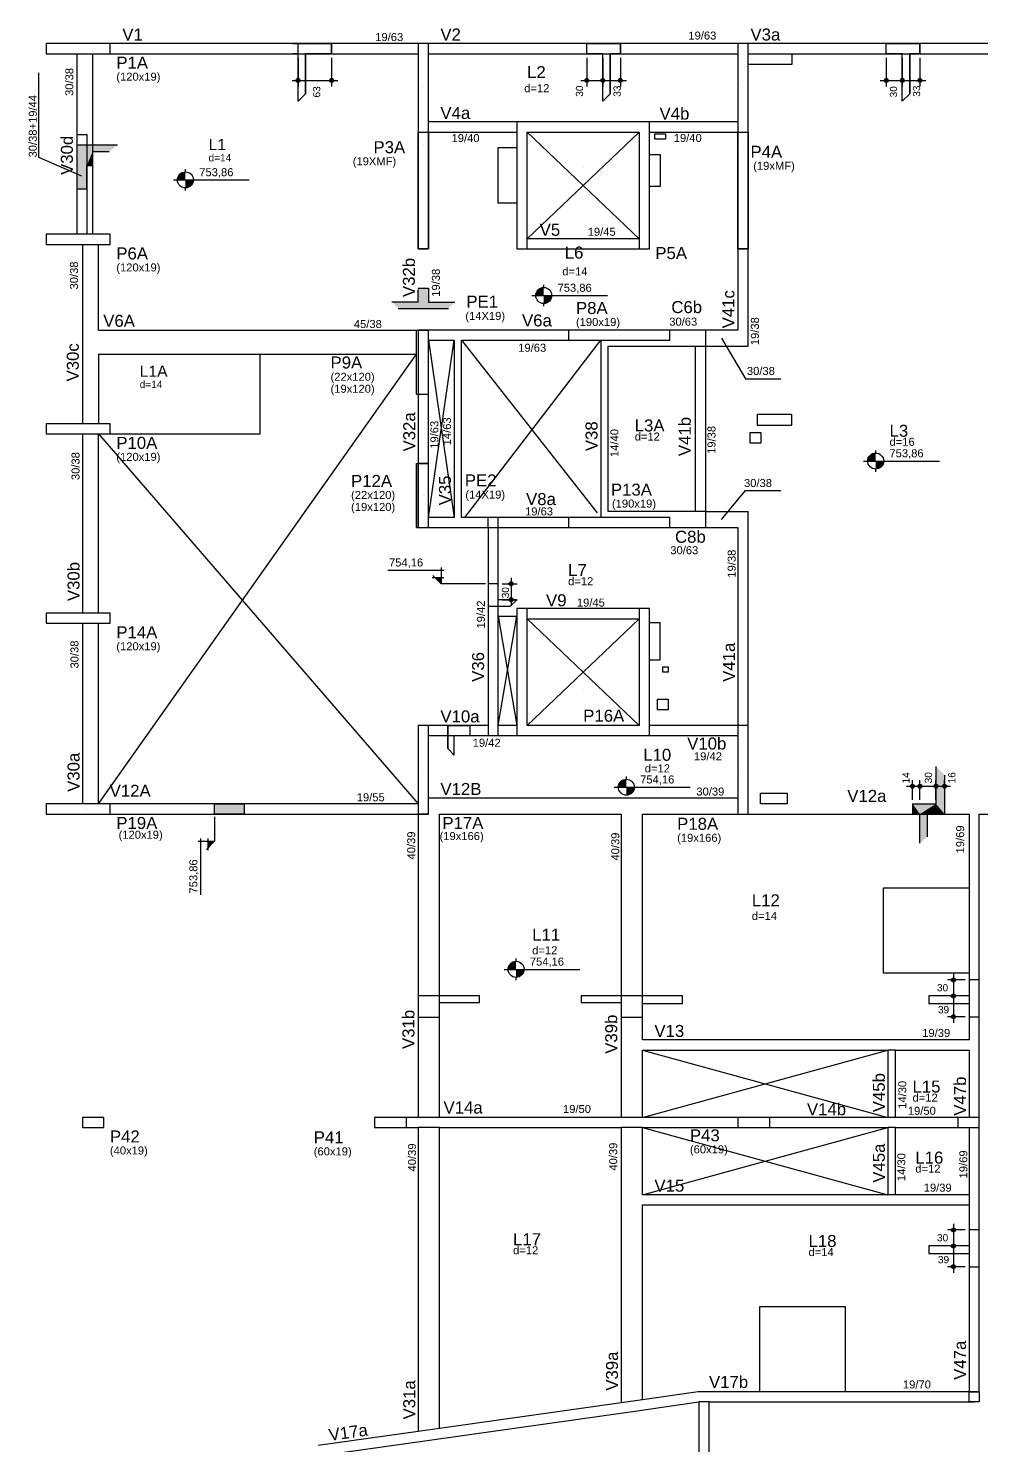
# Model space of a CAD drawing. Header units: millimetres. Extents: x 26621 to 30548, y 1514 to 6605.
# Drawn here: x 26675 to 28461, y 3883 to 6540 of the extents above; entities that cross this region are included whole.
import ezdxf

# ---------------------------------------------------------------- set-up
doc = ezdxf.new("R2010")
doc.units = ezdxf.units.MM
doc.linetypes.add('ESTILO_TQS_0001', pattern=[1, 0.7, -0.3])
for name, color, linetype in [('1', 4, 'Continuous'), ('10', 13, 'Continuous'), ('11', 22, 'Continuous'), ('12', 3, 'Continuous'), ('13', 76, 'Continuous'), ('18', 9, 'Continuous'), ('19', 5, 'Continuous'), ('201', 7, 'ESTILO_TQS_0001'), ('241', 12, 'Continuous'), ('242', 3, 'Continuous'), ('26', 1, 'Continuous'), ('27', 10, 'Continuous'), ('3', 2, 'Continuous'), ('30', 15, 'Continuous'), ('4', 1, 'Continuous'), ('42', 7, 'Continuous'), ('8', 5, 'Continuous'), ('9', 3, 'Continuous')]:
    doc.layers.add(name, color=color, linetype=linetype)
doc.styles.get("Standard").update_dxf_attribs({"font": 'arial.ttf'})

msp = doc.modelspace()

# ---------------------------------------------------------------- linework, layer by layer
for p, q in [((26969.5, 6270.4), (26969.5, 6275.4)), ((26947, 6255.4), (27088.9, 6255.4)), ((26969.5, 6235.4), (26969.5, 6240.4)), ((27641, 6053.8), (27641, 6058.8)), ((27618.5, 6038.8), (27760.4, 6038.8)), ((27641, 6018.8), (27641, 6023.8)), ((28262.9, 5743.6), (28262.9, 5748.6)), ((28240.4, 5728.6), (28382.3, 5728.6)), ((28262.9, 5708.6), (28262.9, 5713.6)), ((27448.9, 5529.1), (27448.9, 5498.5)), ((27348.7, 5524.1), (27453.9, 5524.1)), ((27431.9, 5510.5), (27453.9, 5510.5)), ((27433.4, 5513.9), (27448.9, 5498.5)), ((27531.8, 5498.5), (27448.9, 5498.5)), ((27795.7, 5132.3), (27795.7, 5137.3)), ((27773.2, 5117.3), (27915.1, 5117.3)), ((27024.3, 5062), (27024.3, 5016)), ((26998.6, 4915.8), (26998.6, 5021)), ((27012.3, 4999), (27012.3, 5021)), ((26993.6, 5016), (27024.3, 5016)), ((27008.8, 5000.5), (27024.3, 5016)), ((27589.1, 4790.9), (27589.1, 4795.9)), ((27566.6, 4775.9), (27708.5, 4775.9)), ((27589.1, 4755.9), (27589.1, 4760.9))]:
    msp.add_line(p, q)
for centre in [(26969.5, 6255.4), (27641, 6038.8), (28262.9, 5728.6), (27795.7, 5117.3), (27589.1, 4775.9)]:
    msp.add_circle(centre, 15)
at = {"layer": '1'}
for p, q in [((26765.8, 6340.5), (26784.8, 6340.5)), ((26784.8, 6340.5), (26784.8, 6153.5)), ((26806.8, 5974), (27402.8, 5974)), ((26806.8, 5929), (27402.8, 5929)), ((26806.8, 5929), (26806.8, 5798.5)), ((27109.8, 5779.5), (27109.8, 5929)), ((27943.8, 5944), (28023.8, 5944)), ((26828.8, 5779.5), (27109.8, 5779.5)), ((27943.8, 5634), (28023.8, 5634)), ((27536.8, 5233), (27424.8, 5233))]:
    msp.add_line(p, q, dxfattribs=at)
for points in [[(27424.8, 6511), (26828.8, 6511)], [(28005.8, 6511), (27424.8, 6511)], [(28600.8, 6511), (28005.8, 6511)], [(26765.8, 6492), (26765.8, 6153.5)], [(26795.8, 6153.5), (26795.8, 6492)], [(26828.8, 6492), (27405.8, 6492)], [(27424.8, 6492), (28005.8, 6492)], [(28024.8, 6492), (28600.8, 6492)], [(27590.8, 6364), (27424.8, 6364)], [(28004.8, 6364), (27838.8, 6364)], [(27424.8, 6345), (27590.8, 6345)], [(27838.8, 6345), (28004.8, 6345)], [(27819.8, 6145), (27609.8, 6145)], [(26776.8, 6134.5), (26776.8, 5798.5)], [(26806.8, 5974), (26806.8, 6134.5)], [(27609.8, 6126), (27819.8, 6126)], [(28004.8, 6126), (28004.8, 5974)], [(28023.8, 5944), (28023.8, 6126)], [(27486.3, 5974), (27424.8, 5974)], [(27424.8, 5955), (27472.8, 5955)], [(27472.8, 5955), (27472.8, 5623)], [(27687.3, 5974), (27486.3, 5974)], [(27486.8, 5955), (27687.3, 5955)], [(27486.8, 5623), (27486.8, 5955)], [(27747.8, 5955), (27747.8, 5623)], [(28004.8, 5974), (27877.3, 5974)], [(27943.8, 5974), (27943.8, 5604)], [(27761.8, 5944), (27943.8, 5944)], [(27761.8, 5634), (27761.8, 5944)], [(27924.8, 5944), (27924.8, 5634)], [(27405.8, 5854), (27405.8, 5724)], [(27424.8, 5724), (27424.8, 5854)], [(26776.8, 5779.5), (26776.8, 5443.5)], [(26806.8, 5443.5), (26806.8, 5779.5)], [(27943.8, 5634), (27761.8, 5634)], [(28023.8, 5233), (28023.8, 5634)], [(27472.8, 5623), (27424.8, 5623)], [(27687.3, 5623), (27486.8, 5623)], [(27424.8, 5604), (27486.3, 5604)], [(27486.3, 5604), (27687.3, 5604)], [(27536.8, 5604), (27536.8, 5233)], [(27877.3, 5604), (28004.8, 5604)], [(28004.8, 5604), (28004.8, 5233)], [(27819.8, 5452), (27609.8, 5452)], [(26776.8, 5424.5), (26776.8, 5086)], [(26806.8, 5086), (26806.8, 5424.5)], [(27609.8, 5433), (27819.8, 5433)], [(28003.8, 5233), (27838.8, 5233)], [(28023.8, 5233), (28022.8, 5233)], [(27424.8, 5214), (27590.8, 5214)], [(27838.8, 5214), (28003.8, 5214)], [(27405.8, 5086), (26806.8, 5086)], [(27425.8, 5097), (27424.8, 5097)], [(28004.8, 5097), (27425.8, 5097)], [(26828.8, 5067), (27405.8, 5067)], [(27424.8, 5067), (27405.8, 5067)], [(27405.8, 5067), (27405.8, 4498.5)], [(27445.8, 5067), (27785.8, 5067)], [(27445.8, 4498.5), (27445.8, 5067)], [(27785.8, 5067), (27785.8, 4634)], [(27825.8, 5067), (28004.8, 5067)], [(27825.8, 4643.5), (27825.8, 5067)], [(28023.8, 5067), (28437.8, 5067)], [(28437.8, 5067), (28437.8, 4643.5)], [(28456.8, 5067), (28600.8, 5067)], [(28456.8, 4634), (28456.8, 5067)], [(27785.8, 4634), (27785.8, 4498.5)], [(28292.8, 4643.5), (27825.8, 4643.5)], [(27825.8, 4624.5), (28285.8, 4624.5)], [(27825.8, 4498.5), (27825.8, 4624.5)], [(28285.8, 4624.5), (28285.8, 4498.5)], [(28299.8, 4624.5), (28285.8, 4624.5)], [(28437.8, 4643.5), (28292.8, 4643.5)], [(28299.8, 4624.5), (28437.8, 4624.5)], [(28299.8, 4498.5), (28299.8, 4624.5)], [(28437.8, 4624.5), (28437.8, 4498.5)], [(28456.8, 4498.5), (28456.8, 4634)], [(27405.8, 4498.5), (27383.8, 4498.5)], [(27445.8, 4498.5), (27405.8, 4498.5)], [(27785.8, 4498.5), (27445.8, 4498.5)], [(27825.8, 4498.5), (27785.8, 4498.5)], [(28004.8, 4498.5), (27825.8, 4498.5)], [(28285.8, 4498.5), (28064.8, 4498.5)], [(28299.8, 4498.5), (28285.8, 4498.5)], [(28416.8, 4498.5), (28299.8, 4498.5)], [(27383.8, 4479.5), (27405.8, 4479.5)], [(27405.8, 4479.5), (27405.8, 3909.8)], [(27445.8, 4479.5), (27405.8, 4479.5)], [(27445.8, 4479.5), (27785.8, 4479.5)], [(27445.8, 3915.4), (27445.8, 4479.5)], [(27785.8, 4479.5), (27785.8, 4344)], [(27825.8, 4479.5), (27785.8, 4479.5)], [(27825.8, 4479.5), (28004.8, 4479.5)], [(27825.8, 4353.5), (27825.8, 4479.5)], [(28064.8, 4479.5), (28285.8, 4479.5)], [(28285.8, 4479.5), (28285.8, 4353.5)], [(28299.8, 4479.5), (28285.8, 4479.5)], [(28299.8, 4479.5), (28416.8, 4479.5)], [(28299.8, 4353.5), (28299.8, 4479.5)], [(28437.8, 4479.5), (28437.8, 4353.5)], [(28456.8, 4344), (28456.8, 4479.5)], [(27785.8, 4344), (27785.8, 3963.6)], [(28285.8, 4353.5), (27825.8, 4353.5)], [(27825.8, 4334.5), (28292.8, 4334.5)], [(27825.8, 3969.3), (27825.8, 4334.5)], [(28299.8, 4353.5), (28285.8, 4353.5)], [(28292.8, 4334.5), (28437.8, 4334.5)], [(28437.8, 4353.5), (28299.8, 4353.5)], [(28437.8, 4353.5), (28437.8, 3984)], [(28456.8, 3984), (28456.8, 4344)], [(27785.8, 3963.6), (27445.8, 3915.4)], [(27825.8, 3969.3), (27785.8, 3963.6)], [(27807.1, 3947.4), (27931.8, 3965.1)], [(27930.1, 3984), (27825.8, 3969.3)], [(27941.3, 3984), (27930.1, 3984)], [(28437.8, 3984), (27941.3, 3984)], [(27941.3, 3965), (27941.3, 3965)], [(27950.8, 3965), (28447.3, 3965)], [(28456.8, 3984), (28437.8, 3984)], [(27427.1, 3893.6), (27807.1, 3947.4)], [(27405.8, 3909.8), (27218.3, 3883.2)], [(27445.8, 3915.4), (27405.8, 3909.8)], [(27218.3, 3864), (27427.1, 3893.6)]]:
    msp.add_lwpolyline(points, dxfattribs=at)
at = {"layer": '18'}
for p, q in [((27170.5, 6511), (27243.5, 6511)), ((27180.5, 6511), (27170.5, 6511)), ((27180.5, 6492), (27180.5, 6511)), ((27243.5, 6492), (27243.5, 6511)), ((27721.6, 6492), (27721.6, 6511)), ((27721.6, 6511), (27741.6, 6511)), ((27741.6, 6511), (27784.6, 6511)), ((27784.6, 6492), (27784.6, 6511)), ((28282.8, 6492), (28282.8, 6511)), ((28282.8, 6511), (28302.8, 6511)), ((28302.8, 6511), (28345.8, 6511)), ((28345.8, 6492), (28345.8, 6511)), ((27170.5, 6492), (27180.5, 6492)), ((27180.5, 6492), (27170.5, 6492)), ((27180.5, 6403), (27180.5, 6492)), ((27194.5, 6492), (27243.5, 6492)), ((27194.5, 6417), (27194.5, 6492)), ((27721.6, 6492), (27741.6, 6492)), ((27741.6, 6492), (27751.6, 6492)), ((27751.6, 6403), (27751.6, 6492)), ((27765.6, 6492), (27784.6, 6492)), ((27765.6, 6417), (27765.6, 6492)), ((28282.8, 6492), (28302.8, 6492)), ((28302.8, 6492), (28312.8, 6492)), ((28312.8, 6403), (28312.8, 6492)), ((28326.8, 6492), (28345.8, 6492)), ((28326.8, 6417), (28326.8, 6492)), ((26795.8, 6308.7), (26826.4, 6308.7)), ((27405.8, 6052.5), (27424.8, 6052.5)), ((27405.8, 6026.5), (27405.8, 6050)), ((27424.8, 6052.5), (27424.8, 6026.5)), ((27405.8, 6026.5), (27356.1, 6026.5)), ((27368.1, 6014.5), (27405.8, 6014.5)), ((27405.8, 6014.5), (27424.8, 6014.5)), ((27424.8, 6026.5), (27474.5, 6026.5)), ((27424.8, 6014.5), (27462.5, 6014.5)), ((27555.8, 5498.5), (27536.8, 5498.5)), ((27536.8, 5498.5), (27536.8, 5456.5)), ((27555.8, 5468.5), (27555.8, 5498.5)), ((27536.8, 5456.5), (27577.8, 5456.5)), ((27590.8, 5468.5), (27555.8, 5468.5)), ((27461.3, 5233), (27503.3, 5233)), ((27461.3, 5190), (27461.3, 5233)), ((27503.3, 5214), (27503.3, 5233)), ((27473.3, 5177), (27473.3, 5214)), ((27473.3, 5214), (27503.3, 5214)), ((28375.9, 5156.1), (28375.9, 5086)), ((28391.9, 5140.1), (28391.9, 5067)), ((28331.9, 5086), (28331.9, 5067)), ((28331.9, 5086), (28375.9, 5086)), ((28345.9, 5067), (28331.9, 5067)), ((28345.9, 5012.5), (28345.9, 5067)), ((28359.9, 5024.5), (28359.9, 5067)), ((28359.9, 5067), (28391.9, 5067)), ((28437.8, 4756), (28437.8, 4726)), ((28456.8, 4756), (28437.8, 4756)), ((28456.8, 4687), (28456.8, 4756)), ((27405.8, 4726), (27405.8, 4686)), ((27520.8, 4726), (27405.8, 4726)), ((27445.8, 4686), (27445.8, 4714)), ((27445.8, 4714), (27520.8, 4714)), ((27785.8, 4726), (27710.8, 4726)), ((27710.8, 4714), (27785.8, 4714)), ((27900.8, 4726), (27785.8, 4726)), ((27785.8, 4714), (27785.8, 4686)), ((27825.8, 4686), (27825.8, 4712)), ((27825.8, 4712), (27900.8, 4712)), ((28437.8, 4726), (28362.8, 4726)), ((28362.8, 4712), (28437.8, 4712)), ((28437.8, 4712), (28437.8, 4687)), ((27405.8, 4686), (27445.8, 4686)), ((27785.8, 4686), (27825.8, 4686)), ((28437.8, 4687), (28456.8, 4687)), ((28437.8, 4287.5), (28437.8, 4257.5)), ((28456.8, 4287.5), (28437.8, 4287.5)), ((28456.8, 4218.5), (28456.8, 4287.5)), ((28437.8, 4257.5), (28362.8, 4257.5)), ((28362.8, 4243.5), (28437.8, 4243.5)), ((28437.8, 4243.5), (28437.8, 4218.5)), ((28437.8, 4218.5), (28456.8, 4218.5))]:
    msp.add_line(p, q, dxfattribs=at)
for points in [[(26842.4, 6320.7), (26765.8, 6320.7), (26765.8, 6238.7), (26784.8, 6238.7), (26784.8, 6282.7), (26795.8, 6282.7), (26795.8, 6308.7)], [(27024.3, 5086), (27079.3, 5086), (27079.3, 5067), (27024.3, 5067), (27024.3, 5086)]]:
    msp.add_lwpolyline(points, dxfattribs=at)
at = {"layer": '19'}
for p, q in [((27609.8, 6145), (27819.8, 6345)), ((27609.8, 6345), (27819.8, 6145)), ((26806.8, 5086), (27402.8, 5929)), ((26806.8, 5779.5), (27405.8, 5086)), ((27609.8, 5433), (27819.8, 5233)), ((27609.8, 5233), (27819.8, 5433))]:
    msp.add_line(p, q, dxfattribs=at)
at = {"layer": '201'}
for p, q in [((27536.8, 5604), (27536.8, 5623)), ((27536.8, 5233), (27536.8, 5214))]:
    msp.add_line(p, q, dxfattribs=at)
msp.add_lwpolyline([(27555.8, 5214), (27555.8, 5623)], dxfattribs=at)
at = {"layer": '201', "linetype": 'ESTILO_TQS_0001'}
msp.add_lwpolyline([(27590.8, 5233), (27555.8, 5233)], dxfattribs=at)
at = {"layer": '241'}
for p, q in [((27424.8, 5623), (27472.8, 5955)), ((27424.8, 5955), (27472.8, 5623)), ((27486.8, 5955), (27741.3, 5631.3)), ((27493.3, 5623), (27747.8, 5955)), ((27825.8, 4498.5), (28285.8, 4624.5)), ((27825.8, 4624.5), (28285.8, 4498.5)), ((27825.8, 4353.5), (28285.8, 4479.5)), ((27825.8, 4479.5), (28285.8, 4353.5))]:
    msp.add_line(p, q, dxfattribs=at)
at = {"layer": '242'}
for p, q in [((26768.8, 6501.5), (26768.8, 6501.5)), ((27415.3, 6428), (27415.3, 6428)), ((28014.3, 6428), (28014.3, 6428)), ((27415.3, 6321.5), (27415.3, 6321.5)), ((28014.3, 6321.5), (28014.3, 6321.5)), ((27714.8, 6278.6), (27714.8, 6278.6)), ((26768.8, 6144), (26768.8, 6144)), ((27886.1, 6044.3), (27886.1, 6044.3)), ((27782.3, 5964.5), (27782.3, 5964.5)), ((27415.3, 5914), (27415.3, 5914)), ((27416.8, 5914), (27416.8, 5914)), ((26783.8, 5789), (26783.8, 5789)), ((27415.3, 5664), (27415.3, 5664)), ((27416.8, 5664), (27416.8, 5664)), ((27782.3, 5613.5), (27782.3, 5613.5)), ((26783.8, 5434), (26783.8, 5434)), ((27714.8, 5299.5), (27714.8, 5299.5)), ((27415.3, 5150), (27415.3, 5150)), ((28014.3, 5150), (28014.3, 5150)), ((26783.8, 5076.5), (26783.8, 5076.5)), ((26796.8, 4489), (26796.8, 4489)), ((27353.8, 4489), (27353.8, 4489)), ((28034.8, 4489), (28034.8, 4489)), ((28436.8, 4489), (28436.8, 4489))]:
    msp.add_line(p, q, dxfattribs=at)
at = {"layer": '26', "color": 3, "linetype": 'Continuous'}
for p, q in [((27180.5, 6492), (27180.5, 6492)), ((27180.5, 6484.5), (27180.5, 6430.6)), ((27243.5, 6492), (27243.5, 6492)), ((27243.5, 6484.5), (27243.5, 6430.6)), ((27721.6, 6492), (27721.6, 6492)), ((27721.6, 6484.5), (27721.6, 6430.6)), ((27751.6, 6492), (27751.6, 6492)), ((27751.6, 6492), (27751.6, 6492)), ((27751.6, 6484.5), (27751.6, 6430.6)), ((27751.6, 6484.5), (27751.6, 6430.6)), ((27784.6, 6492), (27784.6, 6492)), ((27784.6, 6484.5), (27784.6, 6430.6)), ((28282.8, 6492), (28282.8, 6492)), ((28282.8, 6484.5), (28282.8, 6430.6)), ((28312.8, 6492), (28312.8, 6492)), ((28312.8, 6492), (28312.8, 6492)), ((28312.8, 6484.5), (28312.8, 6430.6)), ((28312.8, 6484.5), (28312.8, 6430.6)), ((28345.8, 6492), (28345.8, 6492)), ((28345.8, 6484.5), (28345.8, 6430.6)), ((27169.3, 6441.8), (27254.8, 6441.8)), ((27710.4, 6441.8), (27762.9, 6441.8)), ((27740.4, 6441.8), (27795.9, 6441.8)), ((28271.5, 6441.8), (28324, 6441.8)), ((28301.5, 6441.8), (28357, 6441.8)), ((27579.9, 5509.7), (27579.9, 5457.2)), ((27555.8, 5498.5), (27555.8, 5498.5)), ((27563.3, 5498.5), (27591.2, 5498.5)), ((27555.8, 5468.5), (27555.8, 5468.5)), ((27563.3, 5468.5), (27591.2, 5468.5)), ((28331.9, 5093.5), (28331.9, 5130.3)), ((28345.9, 5093.5), (28345.9, 5130.3)), ((28345.9, 5118.5), (28345.9, 5130.3)), ((28375.9, 5093.5), (28375.9, 5130.3)), ((28375.9, 5093.5), (28375.9, 5130.3)), ((28391.9, 5118.5), (28391.9, 5130.3)), ((28320.6, 5119.1), (28357.1, 5119.1)), ((28334.6, 5119.1), (28387.1, 5119.1)), ((28345.9, 5111), (28345.9, 5111)), ((28364.6, 5119.1), (28403.1, 5119.1)), ((28391.9, 5111), (28391.9, 5111)), ((28331.9, 5086), (28331.9, 5086)), ((28345.9, 5086), (28345.9, 5086)), ((28375.9, 5086), (28375.9, 5086)), ((28375.9, 5086), (28375.9, 5086)), ((28430.3, 4756), (28397.4, 4756)), ((28408.7, 4767.2), (28408.7, 4714.7)), ((28437.8, 4756), (28437.8, 4756)), ((28408.7, 4737.2), (28408.7, 4675.7)), ((28430.3, 4726), (28397.4, 4726)), ((28430.3, 4726), (28397.4, 4726)), ((28437.8, 4726), (28437.8, 4726)), ((28437.8, 4726), (28437.8, 4726)), ((28430.3, 4687), (28397.4, 4687)), ((28437.8, 4687), (28437.8, 4687)), ((28430.3, 4287.5), (28397.4, 4287.5)), ((28408.7, 4298.7), (28408.7, 4246.2)), ((28437.8, 4287.5), (28437.8, 4287.5)), ((28430.3, 4257.5), (28397.4, 4257.5)), ((28430.3, 4257.5), (28397.4, 4257.5)), ((28408.7, 4268.7), (28408.7, 4207.2)), ((28437.8, 4257.5), (28437.8, 4257.5)), ((28437.8, 4257.5), (28437.8, 4257.5)), ((28430.3, 4218.5), (28397.4, 4218.5)), ((28437.8, 4218.5), (28437.8, 4218.5))]:
    msp.add_line(p, q, dxfattribs=at)
at = {"layer": '26'}
for p, q in [((26695, 6297.6), (26695, 6456.4)), ((26775.3, 6262.4), (26695, 6297.6)), ((27974.3, 5959), (28018.7, 5882.9)), ((28018.7, 5882.9), (28084.9, 5882.9)), ((27974.3, 5619), (28018.7, 5673.5)), ((28018.7, 5673.5), (28084.9, 5673.5))]:
    msp.add_line(p, q, dxfattribs=at)
at = {"layer": '26', "color": 3, "linetype": 'Continuous'}
for centre, radius in [((27180.5, 6441.8), 3.75), ((27180.5, 6441.8), 1.87), ((27243.5, 6441.8), 3.75), ((27243.5, 6441.8), 1.87), ((27721.6, 6441.8), 3.75), ((27721.6, 6441.8), 1.87), ((27751.6, 6441.8), 3.75), ((27751.6, 6441.8), 3.75), ((27751.6, 6441.8), 1.87), ((27751.6, 6441.8), 1.87), ((27784.6, 6441.8), 3.75), ((27784.6, 6441.8), 1.87), ((28282.8, 6441.8), 3.75), ((28282.8, 6441.8), 1.87), ((28312.8, 6441.8), 3.75), ((28312.8, 6441.8), 3.75), ((28312.8, 6441.8), 1.87), ((28312.8, 6441.8), 1.87), ((28345.8, 6441.8), 3.75), ((28345.8, 6441.8), 1.87), ((27579.9, 5498.5), 3.75), ((27579.9, 5498.5), 1.87), ((27579.9, 5468.5), 3.75), ((27579.9, 5468.5), 1.87), ((28331.9, 5119.1), 3.75), ((28331.9, 5119.1), 1.87), ((28345.9, 5119.1), 3.75), ((28345.9, 5119.1), 3.75), ((28345.9, 5119.1), 1.87), ((28345.9, 5119.1), 1.87), ((28375.9, 5119.1), 3.75), ((28375.9, 5119.1), 3.75), ((28375.9, 5119.1), 1.87), ((28375.9, 5119.1), 1.87), ((28391.9, 5119.1), 3.75), ((28391.9, 5119.1), 1.87), ((28408.7, 4756), 3.75), ((28408.7, 4756), 1.87), ((28408.7, 4726), 3.75), ((28408.7, 4726), 3.75), ((28408.7, 4726), 1.87), ((28408.7, 4726), 1.87), ((28408.7, 4687), 3.75), ((28408.7, 4687), 1.87), ((28408.7, 4287.5), 3.75), ((28408.7, 4287.5), 1.87), ((28408.7, 4257.5), 3.75), ((28408.7, 4257.5), 3.75), ((28408.7, 4257.5), 1.87), ((28408.7, 4257.5), 1.87), ((28408.7, 4218.5), 3.75), ((28408.7, 4218.5), 1.87)]:
    msp.add_circle(centre, radius, dxfattribs=at)
at = {"layer": '27'}
for points in [[(26969.5, 6255.4), (26963.5, 6269.2), (26962.6, 6268.7)], [(26969.5, 6255.4), (26964, 6269.4), (26963.5, 6269.2)], [(26969.5, 6255.4), (26965.1, 6269.7), (26964, 6269.4)], [(26969.5, 6255.4), (26966.5, 6270.1), (26965.1, 6269.7)], [(26969.5, 6255.4), (26967.7, 6270.3), (26966.5, 6270.1)], [(26969.5, 6255.4), (26969.5, 6270.4), (26967.7, 6270.3)], [(26969.5, 6255.4), (26954.6, 6256.3), (26954.5, 6255.4)], [(26969.5, 6255.4), (26954.5, 6255.4), (26969.5, 6255.4)], [(26969.5, 6255.4), (26954.7, 6257.6), (26954.6, 6256.4)], [(26969.5, 6255.4), (26954.6, 6256.4), (26954.6, 6256.3)], [(26969.5, 6255.4), (26954.8, 6258.4), (26954.7, 6257.6)], [(26969.5, 6255.4), (26955, 6259.3), (26954.8, 6258.4)], [(26969.5, 6255.4), (26955.5, 6260.7), (26955, 6259.3)], [(26969.5, 6255.4), (26956.1, 6262.1), (26955.5, 6260.7)], [(26969.5, 6255.4), (26956.7, 6263.1), (26956.1, 6262.1)], [(26969.5, 6255.4), (26957.3, 6264.1), (26956.7, 6263.1)], [(26969.5, 6255.4), (26958.5, 6265.6), (26957.3, 6264.1)], [(26969.5, 6255.4), (26959.3, 6266.4), (26958.5, 6265.6)], [(26969.5, 6255.4), (26959.9, 6266.9), (26959.3, 6266.4)], [(26969.5, 6255.4), (26960.6, 6267.4), (26959.9, 6266.9)], [(26969.5, 6255.4), (26961.2, 6267.9), (26960.6, 6267.4)], [(26969.5, 6255.4), (26961.9, 6268.4), (26961.2, 6267.9)], [(26969.5, 6255.4), (26962.6, 6268.7), (26961.9, 6268.4)], [(26969.5, 6255.4), (26984.5, 6255.4), (26984.4, 6253.6)], [(26969.5, 6255.4), (26984.4, 6253.6), (26984.2, 6252.4)], [(26969.5, 6255.4), (26984.2, 6252.4), (26983.9, 6251)], [(26969.5, 6255.4), (26983.9, 6251), (26983.5, 6249.9)], [(26969.5, 6255.4), (26983.5, 6249.9), (26983.3, 6249.4)], [(26969.5, 6255.4), (26983.3, 6249.4), (26982.8, 6248.5)], [(26969.5, 6255.4), (26982.8, 6248.5), (26982.5, 6247.8)], [(26969.5, 6255.4), (26982.5, 6247.8), (26982, 6247)], [(26969.5, 6255.4), (26982, 6247), (26981.6, 6246.5)], [(26969.5, 6255.4), (26981.6, 6246.5), (26981, 6245.8)], [(26969.5, 6255.4), (26981, 6245.8), (26980.5, 6245.2)], [(26969.5, 6255.4), (26980.5, 6245.2), (26979.7, 6244.4)], [(26969.5, 6255.4), (26979.7, 6244.4), (26978.2, 6243.2)], [(26969.5, 6255.4), (26978.2, 6243.2), (26977.3, 6242.6)], [(26969.5, 6255.4), (26977.3, 6242.6), (26976.2, 6242)], [(26969.5, 6255.4), (26976.2, 6242), (26974.8, 6241.4)], [(26969.5, 6255.4), (26974.8, 6241.4), (26973.4, 6240.9)], [(26969.5, 6255.4), (26973.4, 6240.9), (26972.5, 6240.7)], [(26969.5, 6255.4), (26972.5, 6240.7), (26971.8, 6240.6)], [(26969.5, 6255.4), (26971.8, 6240.6), (26970.5, 6240.4)], [(26969.5, 6255.4), (26970.5, 6240.4), (26970.5, 6240.4)], [(26969.5, 6255.4), (26970.5, 6240.4), (26969.5, 6240.4)], [(26969.5, 6255.4), (26969.5, 6240.4), (26969.5, 6255.4)], [(27641, 6038.8), (27626.1, 6041), (27626, 6039.8)], [(27641, 6038.8), (27626, 6039.8), (27626, 6039.7)], [(27641, 6038.8), (27626, 6039.7), (27626, 6038.8)], [(27641, 6038.8), (27626, 6038.8), (27641, 6038.8)], [(27641, 6038.8), (27626.3, 6041.8), (27626.1, 6041)], [(27641, 6038.8), (27626.5, 6042.7), (27626.3, 6041.8)], [(27641, 6038.8), (27626.9, 6044.1), (27626.5, 6042.7)], [(27641, 6038.8), (27627.5, 6045.5), (27626.9, 6044.1)], [(27641, 6038.8), (27628.1, 6046.5), (27627.5, 6045.5)], [(27641, 6038.8), (27628.7, 6047.5), (27628.1, 6046.5)], [(27641, 6038.8), (27629.9, 6049), (27628.7, 6047.5)], [(27641, 6038.8), (27630.8, 6049.8), (27629.9, 6049)], [(27641, 6038.8), (27631.3, 6050.3), (27630.8, 6049.8)], [(27641, 6038.8), (27632, 6050.8), (27631.3, 6050.3)], [(27641, 6038.8), (27632.6, 6051.3), (27632, 6050.8)], [(27641, 6038.8), (27633.4, 6051.7), (27632.6, 6051.3)], [(27641, 6038.8), (27634.1, 6052.1), (27633.4, 6051.7)], [(27641, 6038.8), (27634.9, 6052.6), (27634.1, 6052.1)], [(27641, 6038.8), (27635.4, 6052.8), (27634.9, 6052.6)], [(27641, 6038.8), (27636.5, 6053.1), (27635.4, 6052.8)], [(27641, 6038.8), (27637.9, 6053.5), (27636.5, 6053.1)], [(27641, 6038.8), (27639.1, 6053.7), (27637.9, 6053.5)], [(27641, 6038.8), (27641, 6053.8), (27639.1, 6053.7)], [(27641, 6038.8), (27656, 6038.8), (27655.8, 6036.9)], [(27641, 6038.8), (27655.8, 6036.9), (27655.6, 6035.8)], [(27641, 6038.8), (27655.6, 6035.8), (27655.3, 6034.4)], [(27641, 6038.8), (27655.3, 6034.4), (27654.9, 6033.3)], [(27641, 6038.8), (27654.9, 6033.3), (27654.7, 6032.8)], [(27641, 6038.8), (27654.7, 6032.8), (27654.3, 6031.9)], [(27641, 6038.8), (27654.3, 6031.9), (27653.9, 6031.2)], [(27641, 6038.8), (27653.9, 6031.2), (27653.4, 6030.4)], [(27641, 6038.8), (27653.4, 6030.4), (27653, 6029.9)], [(27641, 6038.8), (27653, 6029.9), (27652.5, 6029.2)], [(27641, 6038.8), (27652.5, 6029.2), (27652, 6028.6)], [(27641, 6038.8), (27652, 6028.6), (27651.1, 6027.8)], [(27641, 6038.8), (27651.1, 6027.8), (27649.7, 6026.6)], [(27641, 6038.8), (27649.7, 6026.6), (27648.7, 6026)], [(27641, 6038.8), (27648.7, 6026), (27647.6, 6025.4)], [(27641, 6038.8), (27647.6, 6025.4), (27646.2, 6024.8)], [(27641, 6038.8), (27646.2, 6024.8), (27644.9, 6024.3)], [(27641, 6038.8), (27644.9, 6024.3), (27643.9, 6024.1)], [(27641, 6038.8), (27643.9, 6024.1), (27643.2, 6024)], [(27641, 6038.8), (27643.2, 6024), (27642, 6023.8)], [(27641, 6038.8), (27642, 6023.8), (27641.9, 6023.8)], [(27641, 6038.8), (27641.9, 6023.8), (27641, 6023.8)], [(27641, 6038.8), (27641, 6023.8), (27641, 6038.8)], [(28262.9, 5728.6), (28251.9, 5738.7), (28250.7, 5737.3)], [(28262.9, 5728.6), (28252.7, 5739.6), (28251.9, 5738.7)], [(28262.9, 5728.6), (28253.3, 5740.1), (28252.7, 5739.6)], [(28262.9, 5728.6), (28253.9, 5740.6), (28253.3, 5740.1)], [(28262.9, 5728.6), (28254.5, 5741), (28253.9, 5740.6)], [(28262.9, 5728.6), (28255.3, 5741.5), (28254.5, 5741)], [(28262.9, 5728.6), (28256, 5741.9), (28255.3, 5741.5)], [(28262.9, 5728.6), (28256.9, 5742.3), (28256, 5741.9)], [(28262.9, 5728.6), (28257.4, 5742.5), (28256.9, 5742.3)], [(28262.9, 5728.6), (28258.5, 5742.9), (28257.4, 5742.5)], [(28262.9, 5728.6), (28259.8, 5743.3), (28258.5, 5742.9)], [(28262.9, 5728.6), (28261, 5743.4), (28259.8, 5743.3)], [(28262.9, 5728.6), (28262.9, 5743.6), (28261, 5743.4)], [(28262.9, 5728.6), (28248.1, 5730.8), (28247.9, 5729.6)], [(28262.9, 5728.6), (28247.9, 5729.6), (28247.9, 5729.5)], [(28262.9, 5728.6), (28247.9, 5729.5), (28247.9, 5728.6)], [(28262.9, 5728.6), (28247.9, 5728.6), (28262.9, 5728.6)], [(28262.9, 5728.6), (28248.2, 5731.5), (28248.1, 5730.8)], [(28262.9, 5728.6), (28248.4, 5732.5), (28248.2, 5731.5)], [(28262.9, 5728.6), (28248.8, 5733.8), (28248.4, 5732.5)], [(28262.9, 5728.6), (28249.5, 5735.2), (28248.8, 5733.8)], [(28262.9, 5728.6), (28250, 5736.3), (28249.5, 5735.2)], [(28262.9, 5728.6), (28250.7, 5737.3), (28250, 5736.3)], [(28262.9, 5728.6), (28277.9, 5728.6), (28277.8, 5726.7)], [(28262.9, 5728.6), (28277.8, 5726.7), (28277.6, 5725.5)], [(28262.9, 5728.6), (28277.6, 5725.5), (28277.2, 5724.1)], [(28262.9, 5728.6), (28277.2, 5724.1), (28276.8, 5723.1)], [(28262.9, 5728.6), (28276.8, 5723.1), (28276.6, 5722.6)], [(28262.9, 5728.6), (28276.6, 5722.6), (28276.2, 5721.7)], [(28262.9, 5728.6), (28276.2, 5721.7), (28275.8, 5721)], [(28262.9, 5728.6), (28275.8, 5721), (28275.3, 5720.2)], [(28262.9, 5728.6), (28275.3, 5720.2), (28274.9, 5719.6)], [(28262.9, 5728.6), (28274.9, 5719.6), (28274.4, 5718.9)], [(28262.9, 5728.6), (28274.4, 5718.9), (28273.9, 5718.4)], [(28262.9, 5728.6), (28273.9, 5718.4), (28273.1, 5717.5)], [(28262.9, 5728.6), (28273.1, 5717.5), (28271.6, 5716.4)], [(28262.9, 5728.6), (28271.6, 5716.4), (28270.6, 5715.7)], [(28262.9, 5728.6), (28270.6, 5715.7), (28269.6, 5715.1)], [(28262.9, 5728.6), (28269.6, 5715.1), (28268.2, 5714.5)], [(28262.9, 5728.6), (28268.2, 5714.5), (28266.8, 5714.1)], [(28262.9, 5728.6), (28266.8, 5714.1), (28265.9, 5713.9)], [(28262.9, 5728.6), (28265.9, 5713.9), (28265.1, 5713.7)], [(28262.9, 5728.6), (28265.1, 5713.7), (28263.9, 5713.6)], [(28262.9, 5728.6), (28263.9, 5713.6), (28263.8, 5713.6)], [(28262.9, 5728.6), (28263.8, 5713.6), (28262.9, 5713.6)], [(28262.9, 5728.6), (28262.9, 5713.6), (28262.9, 5728.6)], [(27448.9, 5498.5), (27436.9, 5510.5), (27448.9, 5510.5)], [(27448.9, 5498.5), (27448.9, 5510.5), (27448.9, 5498.5)], [(27795.7, 5117.3), (27784.7, 5127.5), (27783.5, 5126)], [(27795.7, 5117.3), (27785.5, 5128.3), (27784.7, 5127.5)], [(27795.7, 5117.3), (27786.1, 5128.8), (27785.5, 5128.3)], [(27795.7, 5117.3), (27786.8, 5129.3), (27786.1, 5128.8)], [(27795.7, 5117.3), (27787.4, 5129.7), (27786.8, 5129.3)], [(27795.7, 5117.3), (27788.1, 5130.2), (27787.4, 5129.7)], [(27795.7, 5117.3), (27788.8, 5130.6), (27788.1, 5130.2)], [(27795.7, 5117.3), (27789.7, 5131), (27788.8, 5130.6)], [(27795.7, 5117.3), (27790.2, 5131.2), (27789.7, 5131)], [(27795.7, 5117.3), (27791.3, 5131.6), (27790.2, 5131.2)], [(27795.7, 5117.3), (27792.7, 5132), (27791.3, 5131.6)], [(27795.7, 5117.3), (27793.9, 5132.2), (27792.7, 5132)], [(27795.7, 5117.3), (27795.7, 5132.3), (27793.9, 5132.2)], [(27795.7, 5117.3), (27780.8, 5118.3), (27780.7, 5118.2)], [(27795.7, 5117.3), (27780.7, 5118.2), (27780.7, 5117.3)], [(27795.7, 5117.3), (27780.7, 5117.3), (27795.7, 5117.3)], [(27795.7, 5117.3), (27780.9, 5119.5), (27780.8, 5118.3)], [(27795.7, 5117.3), (27781, 5120.3), (27780.9, 5119.5)], [(27795.7, 5117.3), (27781.2, 5121.2), (27781, 5120.3)], [(27795.7, 5117.3), (27781.7, 5122.6), (27781.2, 5121.2)], [(27795.7, 5117.3), (27782.3, 5124), (27781.7, 5122.6)], [(27795.7, 5117.3), (27782.9, 5125), (27782.3, 5124)], [(27795.7, 5117.3), (27783.5, 5126), (27782.9, 5125)], [(27795.7, 5117.3), (27810.7, 5117.3), (27810.6, 5115.4)], [(27795.7, 5117.3), (27810.6, 5115.4), (27810.4, 5114.2)], [(27795.7, 5117.3), (27810.4, 5114.2), (27810.1, 5112.9)], [(27795.7, 5117.3), (27810.1, 5112.9), (27809.7, 5111.8)], [(27795.7, 5117.3), (27809.7, 5111.8), (27809.5, 5111.3)], [(27795.7, 5117.3), (27809.5, 5111.3), (27809, 5110.4)], [(27795.7, 5117.3), (27809, 5110.4), (27808.7, 5109.7)], [(27795.7, 5117.3), (27808.7, 5109.7), (27808.2, 5108.9)], [(27795.7, 5117.3), (27808.2, 5108.9), (27807.7, 5108.3)], [(27795.7, 5117.3), (27807.7, 5108.3), (27807.2, 5107.6)], [(27795.7, 5117.3), (27807.2, 5107.6), (27806.7, 5107.1)], [(27795.7, 5117.3), (27806.7, 5107.1), (27805.9, 5106.3)], [(27795.7, 5117.3), (27805.9, 5106.3), (27804.4, 5105.1)], [(27795.7, 5117.3), (27804.4, 5105.1), (27803.4, 5104.4)], [(27795.7, 5117.3), (27803.4, 5104.4), (27802.4, 5103.9)], [(27795.7, 5117.3), (27802.4, 5103.9), (27801, 5103.2)], [(27795.7, 5117.3), (27801, 5103.2), (27799.6, 5102.8)], [(27795.7, 5117.3), (27799.6, 5102.8), (27798.7, 5102.6)], [(27795.7, 5117.3), (27798.7, 5102.6), (27798, 5102.5)], [(27795.7, 5117.3), (27798, 5102.5), (27796.7, 5102.3)], [(27795.7, 5117.3), (27796.7, 5102.3), (27796.7, 5102.3)], [(27795.7, 5117.3), (27796.7, 5102.3), (27795.7, 5102.3)], [(27795.7, 5117.3), (27795.7, 5102.3), (27795.7, 5117.3)], [(27024.3, 5016), (27012.3, 5004), (27012.3, 5016)], [(27024.3, 5016), (27012.3, 5016), (27024.3, 5016)], [(27589.1, 4775.9), (27575.6, 4782.6), (27575, 4781.1)], [(27589.1, 4775.9), (27576.2, 4783.6), (27575.6, 4782.6)], [(27589.1, 4775.9), (27576.8, 4784.6), (27576.2, 4783.6)], [(27589.1, 4775.9), (27578, 4786), (27576.8, 4784.6)], [(27589.1, 4775.9), (27578.9, 4786.9), (27578, 4786)], [(27589.1, 4775.9), (27579.4, 4787.4), (27578.9, 4786.9)], [(27589.1, 4775.9), (27580.1, 4787.9), (27579.4, 4787.4)], [(27589.1, 4775.9), (27580.7, 4788.3), (27580.1, 4787.9)], [(27589.1, 4775.9), (27581.5, 4788.8), (27580.7, 4788.3)], [(27589.1, 4775.9), (27582.1, 4789.2), (27581.5, 4788.8)], [(27589.1, 4775.9), (27583, 4789.6), (27582.1, 4789.2)], [(27589.1, 4775.9), (27583.5, 4789.8), (27583, 4789.6)], [(27589.1, 4775.9), (27584.6, 4790.2), (27583.5, 4789.8)], [(27589.1, 4775.9), (27586, 4790.6), (27584.6, 4790.2)], [(27589.1, 4775.9), (27587.2, 4790.8), (27586, 4790.6)], [(27589.1, 4775.9), (27589.1, 4790.9), (27587.2, 4790.8)], [(27589.1, 4775.9), (27574.2, 4778.1), (27574.1, 4776.9)], [(27589.1, 4775.9), (27574.1, 4776.9), (27574.1, 4776.8)], [(27589.1, 4775.9), (27574.1, 4776.8), (27574.1, 4775.9)], [(27589.1, 4775.9), (27574.1, 4775.9), (27589.1, 4775.9)], [(27589.1, 4775.9), (27574.4, 4778.8), (27574.2, 4778.1)], [(27589.1, 4775.9), (27574.6, 4779.8), (27574.4, 4778.8)], [(27589.1, 4775.9), (27575, 4781.1), (27574.6, 4779.8)], [(27589.1, 4775.9), (27604.1, 4775.9), (27603.9, 4774)], [(27589.1, 4775.9), (27603.9, 4774), (27603.7, 4772.8)], [(27589.1, 4775.9), (27603.7, 4772.8), (27603.4, 4771.5)], [(27589.1, 4775.9), (27603.4, 4771.5), (27603, 4770.4)], [(27589.1, 4775.9), (27603, 4770.4), (27602.8, 4769.9)], [(27589.1, 4775.9), (27602.8, 4769.9), (27602.4, 4769)], [(27589.1, 4775.9), (27602.4, 4769), (27602, 4768.3)], [(27589.1, 4775.9), (27602, 4768.3), (27601.5, 4767.5)], [(27589.1, 4775.9), (27601.5, 4767.5), (27601.1, 4766.9)], [(27589.1, 4775.9), (27601.1, 4766.9), (27600.5, 4766.2)], [(27589.1, 4775.9), (27600.5, 4766.2), (27600.1, 4765.7)], [(27589.1, 4775.9), (27600.1, 4765.7), (27599.2, 4764.8)], [(27589.1, 4775.9), (27599.2, 4764.8), (27597.8, 4763.7)], [(27589.1, 4775.9), (27597.8, 4763.7), (27596.8, 4763)], [(27589.1, 4775.9), (27596.8, 4763), (27595.7, 4762.4)], [(27589.1, 4775.9), (27595.7, 4762.4), (27594.3, 4761.8)], [(27589.1, 4775.9), (27594.3, 4761.8), (27593, 4761.4)], [(27589.1, 4775.9), (27593, 4761.4), (27592, 4761.2)], [(27589.1, 4775.9), (27592, 4761.2), (27591.3, 4761)], [(27589.1, 4775.9), (27591.3, 4761), (27590.1, 4760.9)], [(27589.1, 4775.9), (27590.1, 4760.9), (27590, 4760.9)], [(27589.1, 4775.9), (27590, 4760.9), (27589.1, 4760.9)], [(27589.1, 4775.9), (27589.1, 4760.9), (27589.1, 4775.9)]]:
    msp.add_solid(points, dxfattribs=at)
at = {"layer": '3'}
for points in [[(26708.8, 6492), (26828.8, 6492), (26828.8, 6511), (26708.8, 6511), (26708.8, 6492)], [(27405.8, 6345), (27424.8, 6345), (27424.8, 6511), (27405.8, 6511), (27405.8, 6345)], [(28004.8, 6345), (28023.8, 6345), (28023.8, 6511), (28004.8, 6511), (28004.8, 6345)], [(27819.8, 6126), (27838.8, 6126), (27838.8, 6364), (27590.8, 6364), (27590.8, 6126), (27609.8, 6126), (27609.8, 6345), (27819.8, 6345), (27819.8, 6126)], [(26708.8, 6134.5), (26828.8, 6134.5), (26828.8, 6153.5), (26708.8, 6153.5), (26708.8, 6134.5)], [(27405.8, 5854), (27424.8, 5854), (27424.8, 5974), (27405.8, 5974), (27405.8, 5854)], [(27687.3, 5955), (27877.3, 5955), (27877.3, 5974), (27687.3, 5974), (27687.3, 5955)], [(26708.8, 5779.5), (26828.8, 5779.5), (26828.8, 5798.5), (26708.8, 5798.5), (26708.8, 5779.5)], [(27405.8, 5604), (27424.8, 5604), (27424.8, 5724), (27405.8, 5724), (27405.8, 5604)], [(27687.3, 5604), (27877.3, 5604), (27877.3, 5623), (27687.3, 5623), (27687.3, 5604)], [(27819.8, 5452), (27819.8, 5233), (27609.8, 5233), (27609.8, 5452), (27590.8, 5452), (27590.8, 5214), (27838.8, 5214), (27838.8, 5452), (27819.8, 5452)], [(26708.8, 5424.5), (26828.8, 5424.5), (26828.8, 5443.5), (26708.8, 5443.5), (26708.8, 5424.5)], [(27405.8, 5067), (27424.8, 5067), (27424.8, 5233), (27405.8, 5233), (27405.8, 5067)], [(28004.8, 5067), (28023.8, 5067), (28023.8, 5233), (28004.8, 5233), (28004.8, 5067)], [(26708.8, 5067), (26828.8, 5067), (26828.8, 5086), (26708.8, 5086), (26708.8, 5067)], [(26776.8, 4479.5), (26816.8, 4479.5), (26816.8, 4498.5), (26776.8, 4498.5), (26776.8, 4479.5)], [(27323.8, 4479.5), (27383.8, 4479.5), (27383.8, 4498.5), (27323.8, 4498.5), (27323.8, 4479.5)], [(28004.8, 4479.5), (28064.8, 4479.5), (28064.8, 4498.5), (28004.8, 4498.5), (28004.8, 4479.5)], [(28416.8, 4479.5), (28456.8, 4479.5), (28456.8, 4498.5), (28416.8, 4498.5), (28416.8, 4479.5)], [(27931.8, 3736), (27950.8, 3736), (27950.8, 3965), (27931.8, 3965), (27931.8, 3736)]]:
    msp.add_lwpolyline(points, dxfattribs=at)
at = {"layer": '30'}
for points in [[(27194.5, 6417), (27180.5, 6403), (27180.5, 6492), (27180.5, 6492), (27180.5, 6511), (27243.5, 6511), (27243.5, 6492), (27194.5, 6492), (27194.5, 6417), (27194.5, 6417)], [(27765.6, 6417), (27751.6, 6403), (27751.6, 6492), (27721.6, 6492), (27721.6, 6511), (27784.6, 6511), (27784.6, 6492), (27765.6, 6492), (27765.6, 6417), (27765.6, 6417)], [(28326.8, 6417), (28312.8, 6403), (28312.8, 6492), (28282.8, 6492), (28282.8, 6511), (28345.8, 6511), (28345.8, 6492), (28326.8, 6492), (28326.8, 6417), (28326.8, 6417)], [(27405.8, 6126), (27405.8, 6345), (27424.8, 6345), (27424.8, 6126), (27405.8, 6126), (27405.8, 6126)], [(28004.8, 6126), (28004.8, 6345), (28023.8, 6345), (28023.8, 6126), (28004.8, 6126), (28004.8, 6126)], [(27577.8, 5456.5), (27590.8, 5468.5), (27555.8, 5468.5), (27555.8, 5498.5), (27536.8, 5498.5), (27536.8, 5456.5), (27577.8, 5456.5), (27577.8, 5456.5)], [(27461.3, 5190), (27473.3, 5177), (27473.3, 5214), (27503.3, 5214), (27503.3, 5233), (27461.3, 5233), (27461.3, 5190), (27461.3, 5190)], [(28437.8, 4756), (28437.8, 4726), (28362.8, 4726), (28362.8, 4712), (28437.8, 4712), (28437.8, 4687), (28456.8, 4687), (28456.8, 4756), (28437.8, 4756)], [(27405.8, 4726), (27405.8, 4686), (27445.8, 4686), (27445.8, 4714), (27520.8, 4714), (27520.8, 4726), (27405.8, 4726)], [(27785.8, 4686), (27825.8, 4686), (27825.8, 4712), (27900.8, 4712), (27900.8, 4726), (27785.8, 4726), (27710.8, 4726), (27710.8, 4714), (27785.8, 4714), (27785.8, 4686)], [(28437.8, 4287.5), (28437.8, 4257.5), (28362.8, 4257.5), (28362.8, 4243.5), (28437.8, 4243.5), (28437.8, 4218.5), (28456.8, 4218.5), (28456.8, 4287.5), (28437.8, 4287.5)]]:
    msp.add_lwpolyline(points, dxfattribs=at)
for points in [[(26765.8, 6238.7), (26765.8, 6320.7), (26795.8, 6308.7)], [(26795.8, 6308.7), (26765.8, 6320.7), (26842.4, 6320.7)], [(26765.8, 6238.7), (26795.8, 6308.7), (26784.8, 6282.7)], [(26795.8, 6282.7), (26784.8, 6282.7), (26795.8, 6308.7)], [(26795.8, 6308.7), (26842.4, 6320.7), (26826.4, 6308.7)], [(26765.8, 6238.7), (26784.8, 6282.7), (26784.8, 6238.7)], [(27405.8, 6014.5), (27405.8, 6052.5), (27424.8, 6052.5)], [(27405.8, 6014.5), (27424.8, 6052.5), (27424.8, 6014.5)], [(27405.8, 6014.5), (27405.8, 6026.5), (27356.1, 6026.5)], [(27405.8, 6014.5), (27356.1, 6026.5), (27368.1, 6014.5)], [(27405.8, 6014.5), (27368.1, 6014.5), (27405.8, 6014.5)], [(27405.8, 6014.5), (27405.8, 6014.5), (27405.8, 6014.5)], [(27405.8, 6014.5), (27424.8, 6014.5), (27405.8, 6014.5)], [(27424.8, 6014.5), (27424.8, 6026.5), (27474.5, 6026.5)], [(27424.8, 6014.5), (27474.5, 6026.5), (27462.5, 6014.5)], [(27424.8, 6014.5), (27462.5, 6014.5), (27424.8, 6014.5)], [(27424.8, 6014.5), (27424.8, 6014.5), (27424.8, 6014.5)], [(28375.9, 5086), (28391.9, 5067), (28375.9, 5156.1)], [(28391.9, 5067), (28391.9, 5140.1), (28375.9, 5156.1)], [(27079.3, 5067), (27079.3, 5086), (27024.3, 5086)], [(27079.3, 5067), (27024.3, 5086), (27024.3, 5067)], [(28331.9, 5086), (28331.9, 5067), (28345.9, 5067)], [(28331.9, 5086), (28345.9, 5067), (28375.9, 5086)], [(28345.9, 5067), (28359.9, 5067), (28375.9, 5086)], [(28359.9, 5067), (28391.9, 5067), (28375.9, 5086)], [(27079.3, 5067), (27024.3, 5067), (27079.3, 5067)], [(27079.3, 5067), (27079.3, 5067), (27079.3, 5067)], [(28345.9, 5012.5), (28359.9, 5024.5), (28345.9, 5067)], [(28359.9, 5024.5), (28359.9, 5067), (28345.9, 5067)]]:
    msp.add_solid(points, dxfattribs=at)
at = {"layer": '4'}
for p, q in [((27405.8, 6345), (27405.8, 6126)), ((27424.8, 6126), (27424.8, 6345)), ((28004.8, 6345), (28004.8, 6126)), ((28023.8, 6126), (28023.8, 6345)), ((27405.8, 6126), (27424.8, 6126)), ((28004.8, 6126), (28023.8, 6126)), ((27402.8, 5854), (27402.8, 5974)), ((27402.8, 5974), (27424.8, 5974)), ((27405.8, 5974), (27405.8, 5854)), ((27402.8, 5854), (27424.8, 5854)), ((27402.8, 5604), (27402.8, 5724)), ((27402.8, 5724), (27424.8, 5724)), ((27402.8, 5724), (27424.8, 5724)), ((27405.8, 5724), (27405.8, 5604)), ((27405.8, 5604), (27405.8, 5724)), ((27402.8, 5604), (27424.8, 5604)), ((27402.8, 5604), (27424.8, 5604))]:
    msp.add_line(p, q, dxfattribs=at)
msp.add_lwpolyline([(28437.8, 3984), (28456.8, 3984), (28456.8, 3965), (28437.8, 3965), (28437.8, 3984)], dxfattribs=at)
at = {"layer": '42', "linetype": 'Continuous'}
for p, q in [((27849.3, 6341.5), (27869.3, 6341.5)), ((27849.3, 6331.5), (27849.3, 6341.5)), ((27869.3, 6331.5), (27849.3, 6331.5)), ((27869.3, 6341.5), (27869.3, 6331.5))]:
    msp.add_line(p, q, dxfattribs=at)
at = {"layer": '42'}
for p, q in [((27555.8, 5233), (27590.8, 5438)), ((27555.8, 5438), (27590.8, 5233)), ((27838.8, 5426), (27858.8, 5426)), ((27858.8, 5356), (27858.8, 5426)), ((27838.8, 5356), (27858.8, 5356))]:
    msp.add_line(p, q, dxfattribs=at)
for points in [[(28105.8, 6472), (28023.8, 6472), (28023.8, 6492), (28105.8, 6492), (28105.8, 6472)], [(27590.8, 6212), (27555.8, 6212), (27555.8, 6316), (27590.8, 6316), (27590.8, 6212)], [(27838.8, 6303), (27858.8, 6303), (27858.8, 6243), (27838.8, 6243), (27838.8, 6303)], [(28105.8, 5816), (28040.8, 5816), (28040.8, 5796), (28105.8, 5796), (28105.8, 5816)], [(28027.8, 5782), (28047.8, 5782), (28047.8, 5762), (28027.8, 5762), (28027.8, 5782)], [(27555.8, 5438), (27590.8, 5438), (27590.8, 5233), (27555.8, 5233), (27555.8, 5438)], [(27863.8, 5343), (27873.8, 5343), (27873.8, 5333), (27863.8, 5333), (27863.8, 5343)], [(27853.8, 5282), (27873.8, 5282), (27873.8, 5262), (27853.8, 5262), (27853.8, 5282)], [(28096.8, 5086), (28046.8, 5086), (28046.8, 5106), (28096.8, 5106), (28096.8, 5086)], [(28437.8, 4768.5), (28277.8, 4768.5), (28277.8, 4928.5), (28437.8, 4928.5), (28437.8, 4768.5)], [(28205.8, 3984), (28045.8, 3984), (28045.8, 4144), (28205.8, 4144), (28205.8, 3984)]]:
    msp.add_lwpolyline(points, dxfattribs=at)

# ---------------------------------------------------------------- texts
at = {"layer": '10'}
for s, height, p in [('L2', 22.5, (27609.7, 6446.2)), ('L1', 21, (27012.9, 6311.2)), ('L6', 22.5, (27680.3, 6108)), ('L1A', 21, (26883.9, 5886.4)), ('L3A', 22.5, (27811.4, 5784)), ('L3', 22.5, (28288.9, 5774.1)), ('L7', 22.5, (27686.6, 5512.8)), ('L10', 22.5, (27827.4, 5166.7)), ('L12', 22.5, (28030.8, 4894)), ('L11', 22.5, (27619.2, 4829.5)), ('L15', 22.5, (28332, 4545)), ('L16', 22.5, (28337.2, 4411.8)), ('L17', 22.5, (27583.4, 4258.9)), ('L18', 22.5, (28137.1, 4255.5))]:
    msp.add_text(s, height=height, dxfattribs=at).set_placement(p)
at = {"layer": '11'}
for s, p in [('19/63', (27325.2, 6515.7)), ('19/63', (27911.9, 6518.5)), ('19/40', (27468.2, 6326.3)), ('19/40', (27884.5, 6326.6)), ('19/45', (27723.3, 6150.7)), ('45/38', (27285.1, 5977.8)), ('30/63', (27876.1, 5982.3)), ('19/63', (27593.1, 5933.4)), ('30/38', (28021.6, 5889.9)), ('30/38', (28016.2, 5679.9)), ('19/63', (27605.9, 5626.6)), ('30/63', (27878.1, 5553.9)), ('19/45', (27703.1, 5455.8)), ('19/42', (27507.8, 5193.1)), ('19/42', (27922.4, 5167.7)), ('19/55', (27290.5, 5090.9)), ('30/39', (27926.9, 5101.6)), ('19/39', (28350.1, 4649.2)), ('19/50', (27677, 4506.7)), ('19/50', (28323.2, 4503.3)), ('19/39', (28352.9, 4359.2))]:
    msp.add_text(s, height=15, dxfattribs=at).set_placement(p)
for s, rotation, p in [('30/38', 90, (26759.4, 6412.8)), ('30/38+19/44', 90, (26691, 6297.5)), ('30/38', 90, (26768.2, 6050.1)), ('19/38', 90, (27446.3, 6036.5)), ('19/38', 90, (28044, 5945.7)), ('19/63', 90, (27443.5, 5751.5)), ('14/63', 90, (27467.1, 5758)), ('19/38', 90, (27962.7, 5741.9)), ('14/40', 90, (27780.8, 5736.1)), ('30/38', 90, (26771.1, 5692.8)), ('19/38', 90, (28000.6, 5510)), ('19/42', 90, (27530.6, 5414.7)), ('30/38', 90, (26769.1, 5339.7)), ('40/39', 90, (27400.1, 4981.8)), ('40/39', 90, (27782.5, 4979.8)), ('19/69', 90, (28428.7, 4993.2)), ('14/30', 90, (28320.3, 4514.5)), ('40/39', 90, (27401.6, 4397.1)), ('40/39', 90, (27778.6, 4398.7)), ('14/30', 90, (28318.5, 4379)), ('19/69', 90, (28434.7, 4384.1)), ('19/70', 0, (28314, 3990.4))]:
    msp.add_text(s, height=15, rotation=rotation, dxfattribs=at).set_placement(p)
at = {"layer": '12'}
for s, p in [('(120x19)', (26840, 6441.4)), ('(19XMF)', (27283, 6282.9)), ('(19xMF)', (28033.4, 6274.4)), ('(120x19)', (26840, 6083.9)), ('(190x19)', (27701.3, 5981.6)), ('(22x120)', (27241.4, 5879)), ('(19x120)', (27241.4, 5856.5)), ('(120x19)', (26840, 5728.9)), ('(22x120)', (27279.9, 5657.5)), ('(19x120)', (27279.9, 5635)), ('(190x19)', (27768.7, 5641.3)), ('(120x19)', (26840, 5373.9)), ('(120x19)', (26844.3, 5020.7)), ('(19x166)', (27445.7, 5018.2)), ('(19x166)', (27890.9, 5014.9)), ('(40x19)', (26828, 4428.9)), ('(60x19)', (27210, 4427.2)), ('(60x19)', (27914.8, 4431))]:
    msp.add_text(s, height=15, dxfattribs=at).set_placement(p)
at = {"layer": '13'}
for s, height, p in [('d=12', 15, (27604.4, 6419.8)), ('d=14', 13.5, (27012.9, 6290.3)), ('d=14', 15, (27675.7, 6076.5)), ('d=14', 13.5, (26883.9, 5865.5)), ('d=12', 15, (27811.4, 5767)), ('d=16', 15, (28288.9, 5757.1)), ('d=12', 15, (27686.6, 5495.8)), ('d=12', 15, (27830.2, 5145)), ('d=14', 15, (28030.8, 4868.5)), ('d=12', 15, (27619.2, 4804)), ('d=12', 15, (28332, 4528)), ('d=12', 15, (28337.2, 4394.8)), ('d=12', 15, (27583.4, 4241.9)), ('d=14', 15, (28137.1, 4238.5))]:
    msp.add_text(s, height=height, dxfattribs=at).set_placement(p)
at = {"layer": '26', "color": 3, "linetype": 'Continuous'}
for s, p in [('63', (27222.1, 6409.9)), ('30', (27714.6, 6411.3)), ('33', (27785.1, 6411.3)), ('30', (28303, 6410.1)), ('33', (28346.2, 6411.3)), ('30', (27575.9, 5471.3)), ('14', (28326.3, 5124.3)), ('30', (28368.4, 5124.5)), ('16', (28412.2, 5124.5))]:
    msp.add_text(s, height=13.5, rotation=90, dxfattribs=at).set_placement(p)
at = {"layer": '26'}
for s, p in [('753,86', (26995.4, 6262.4)), ('753,86', (27666.8, 6045.8)), ('753,86', (28288.7, 5735.6)), ('754,16', (27350.9, 5530.9)), ('754,16', (27821.6, 5124.3)), ('754,16', (27614.9, 4782.9))]:
    msp.add_text(s, height=15, dxfattribs=at).set_placement(p)
msp.add_text('753,86', height=15, rotation=90, dxfattribs=at).set_placement((26991.8, 4918))
at = {"layer": '26', "color": 3, "linetype": 'Continuous'}
for s, p in [('30', (28377.8, 4734.7)), ('39', (28379.6, 4693.6)), ('30', (28377.8, 4266.2)), ('39', (28379.6, 4225.1))]:
    msp.add_text(s, height=13.5, dxfattribs=at).set_placement(p)
at = {"layer": '8'}
for s, p in [('V1', (26851.3, 6516.7)), ('V2', (27447.3, 6516.7)), ('V3a', (28028.3, 6516.7)), ('V4a', (27447.3, 6369.7)), ('V4b', (27857.9, 6368.5)), ('V5', (27633.3, 6150.7)), ('V6a', (27600.2, 5980.8)), ('C6b', (27880, 6005.8)), ('V6A', (26815.5, 5980.1)), ('V8a', (27607.8, 5646)), ('C8b', (27886.9, 5575.4)), ('V9', (27645.2, 5456.3)), ('V10a', (27447.3, 5238.7)), ('V10b', (27909.7, 5187.9)), ('V12A', (26827.6, 5099.3)), ('V12B', (27447.3, 5102.7)), ('V12a', (28209.7, 5089.7)), ('V13', (27848.3, 4649.2)), ('V14a', (27453.1, 4505.7)), ('V14b', (28134.1, 4502.5)), ('V15', (27848.3, 4359.2)), ('V17b', (27950.6, 3991.3))]:
    msp.add_text(s, height=22.5, dxfattribs=at).set_placement(p)
for s, rotation, p in [('V30d', 90, (26758.6, 6264.8)), ('V32b', 90, (27399.5, 6035.9)), ('V41c', 90, (27998.1, 5977.2)), ('V30c', 90, (26769.7, 5877.7)), ('V32a', 90, (27400.1, 5746.5)), ('V38', 90, (27741.7, 5747.1)), ('V41b', 90, (27916.5, 5737.8)), ('V35', 90, (27467.1, 5645.5)), ('V30b', 90, (26771.1, 5466)), ('V36', 90, (27529.1, 5314.7)), ('V41a', 90, (27999.1, 5314.7)), ('V30a', 90, (26771.1, 5108.5)), ('V31b', 90, (27398.6, 4626.6)), ('V39b', 90, (27778.6, 4617.6)), ('V45b', 90, (28280.1, 4508.1)), ('V47b', 90, (28432.1, 4501.5)), ('V45a', 90, (28280.1, 4376)), ('V47a', 90, (28432.1, 4006.5)), ('V39a', 90, (27780.1, 3986.1)), ('V31a', 90, (27400.1, 3932.3)), ('V17a', 8.065, (27239.8, 3891.9))]:
    msp.add_text(s, height=22.5, rotation=rotation, dxfattribs=at).set_placement(p)
at = {"layer": '9'}
for s, height, p in [('P1A', 22.5, (26840, 6463.9)), ('P3A', 22.5, (27321.9, 6305.5)), ('P4A', 22.5, (28028.3, 6296.9)), ('P6A', 22.5, (26840, 6106.4)), ('P5A', 22.5, (27850, 6107.1)), ('PE1', 22.5, (27495.9, 6016.2)), ('(14X19)', 15, (27494, 5993)), ('P8A', 22.5, (27701.3, 6004.1)), ('P9A', 22.5, (27241.4, 5902)), ('P10A', 22.5, (26840, 5751.4)), ('P12A', 22.5, (27279.9, 5680)), ('PE2', 22.5, (27493, 5681)), ('P13A', 22.5, (27766.8, 5663.7)), ('(14X19)', 15, (27494, 5658.2)), ('P14A', 22.5, (26840, 5396.4)), ('P16A', 22.5, (27714.9, 5240)), ('P19A', 22.5, (26840, 5038.9)), ('P17A', 22.5, (27451, 5038.9)), ('P18A', 22.5, (27890.9, 5037.4)), ('P42', 22.5, (26828, 4451.4)), ('P41', 22.5, (27210, 4449.7)), ('P43', 22.5, (27914.8, 4453.5))]:
    msp.add_text(s, height=height, dxfattribs=at).set_placement(p)

doc.saveas('drawing.dxf')
